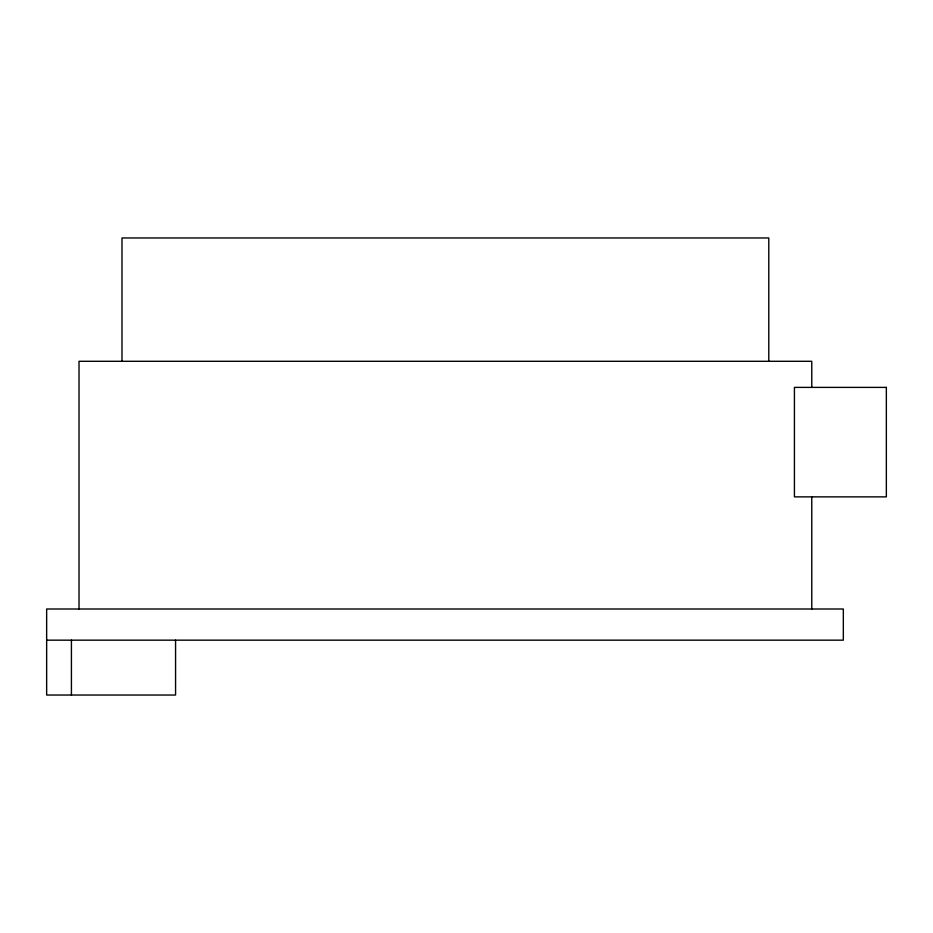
<?xml version="1.0" encoding="UTF-8"?>
<svg xmlns="http://www.w3.org/2000/svg" width="933" height="933" viewBox="0 0 933 933"><rect width="100%" height="100%" fill="white"/><g stroke="black" fill="none" stroke-linecap="round" stroke-linejoin="round"><path stroke-width="1.4" d="M46.65 640.166L843.327 640.166L843.327 609.004L46.65 609.004L46.65 695.038L175.567 695.038L175.567 640.166M811.768 387.393L811.768 361.293L79.013 361.293L79.013 609.004M811.768 496.869L811.768 609.004M768.792 361.293L768.792 237.962L121.99 237.962L121.99 361.293M71.421 640.166L71.421 695.038M886.35 387.393L794.426 387.393L794.426 496.869L886.35 496.869L886.35 387.393"/></g></svg>
